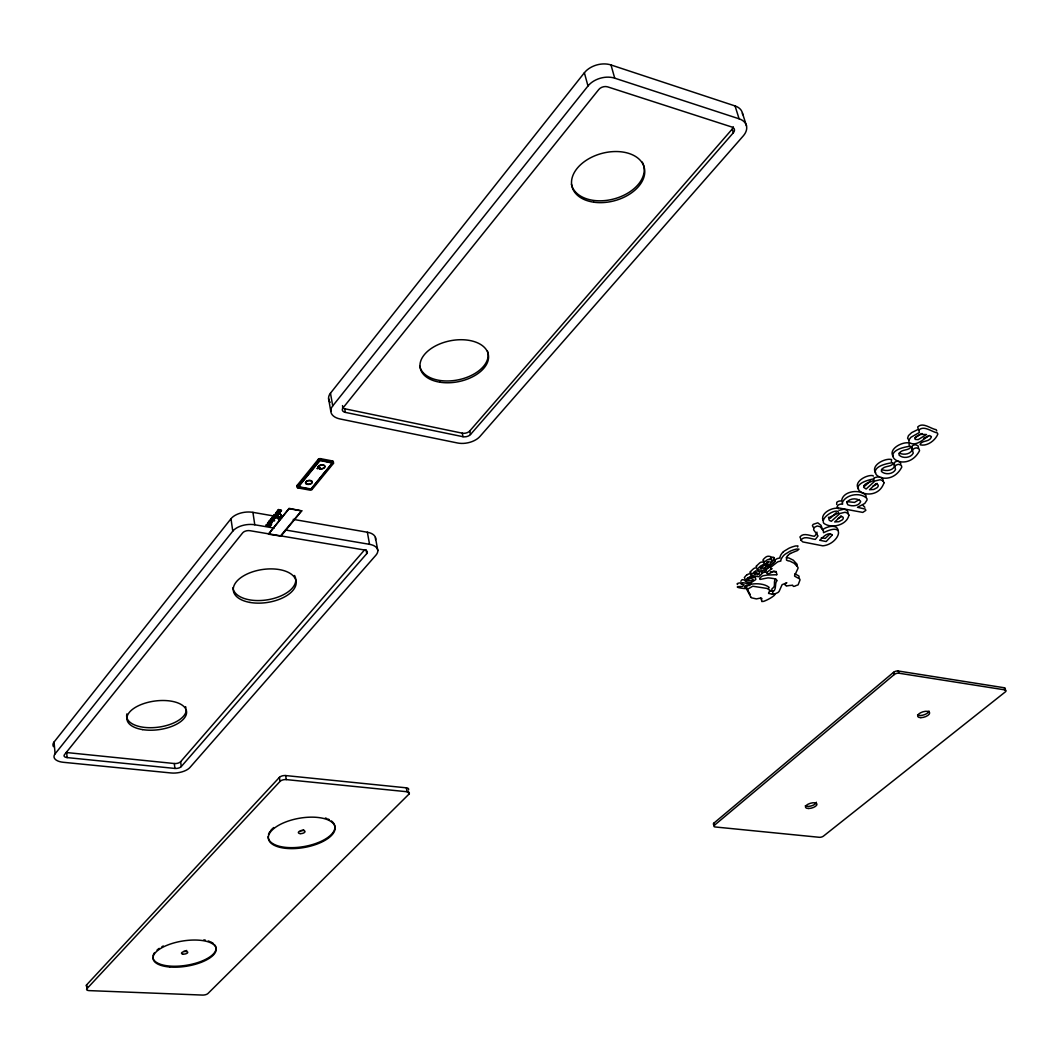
<?xml version="1.0" encoding="UTF-8"?>
<svg xmlns="http://www.w3.org/2000/svg" width="1059" height="1059" viewBox="0 0 1059 1059"><rect width="100%" height="100%" fill="white"/><g stroke="black" fill="none" stroke-linecap="round" stroke-linejoin="round"><path stroke-width="1.5" d="M281.323 516.395C282.369 515.27 279.113 513.496 279.986 514.144M847.928 513.681L847.941 512.066A11.067 5.692 -17.1 0 0 844.01 509.154L838.966 510.359M278.914 518.275L278.702 517.07M298.201 487.047L311.015 489.351L332.473 463.114L319.514 460.334L298.214 487.008L320.109 460.533M298.148 486.65L310.949 488.993L332.407 462.757L320.189 460.188M301.696 510.888L289.081 508.704L268.509 534.173L280.966 536.106L301.696 510.888L289.081 508.36L268.629 533.921M882.928 481.329L882.981 479.648A11.239 5.864 -17.8 0 0 880.903 477.252M281.164 516.263L281.27 514.899M274.003 515.362L276.134 516.633L277.021 514.926M279.51 512.768C279.444 511.881 277.365 513.946 280.397 512.199M864.832 507.274L863.204 505.593M277.842 513.827L279.497 512.887M279.391 518.698L280.026 517.123L279.576 518.129M269.224 521.703L269.846 522.391L270.773 521.081M270.575 519.665L270.879 518.897A1.377 0.755 -8.3 0 1 271.673 518.539L274.109 519.148M277.352 513.84L278.345 514.039L278.702 512.821M278.358 513.43L278.649 513.086M799.015 577.605L799.082 576.983A7.532 3.746 -16.2 0 0 798.738 575.884L794.846 573.793M281.284 515.521L280.291 514.131L281.045 514.78M268.973 521.452L270.469 520.843L269.489 521.584M269.714 521.465L270.495 521.015L269.185 521.28M274.003 516.713L274.387 517.586M274.149 516.62L272.467 517.096M278.901 518.38L278.702 519.426L278.689 518.447M301.616 510.65L280.503 535.92M762.573 572.773L762.374 573.184A7.532 3.786 -15.8 0 1 761.646 573.952L758.668 576.731L750.699 575.302L753.77 572.416M796.924 565.996L797.083 565.307A11.795 5.93 -16.2 0 0 797.07 564.248L793.297 560.198L788.955 558.014A11.265 5.666 -16.1 0 0 787.3 557.762L786.374 557.683M768.794 566.962L768.596 567.372A7.545 3.812 -15.9 0 1 767.868 568.14L764.863 570.947L756.894 569.49L759.978 566.591A5.441 2.74 -15.9 0 1 761.487 565.466A1.853 0.94 -15.9 0 1 762.52 565.202L762.864 565.162M765.551 570.046L766.544 568.789A6.632 3.336 -16 0 1 767.272 568.273L768.516 567.399A5.798 2.912 -16 0 1 768.887 567.121L769.668 566.605A11.556 5.851 -15.9 0 0 770.25 566.208L770.436 566.062M267.437 523.398L270.442 523.556M275.87 512.741L276.889 513.959M272.295 517.149L272.242 517.547A1.562 0.86 -8.3 0 0 272.467 518.076M277.762 514.939L278.451 515.839M767.881 563.944L767.762 564.195A7.545 3.812 -15.9 0 1 767.232 564.818M278.623 509.458L277.988 510.464A1.814 1.006 -8.4 0 0 277.458 511.007M270.667 524.046L270.535 524.801M275.287 517.454L274.85 514.833M275.141 516.792L275.618 514.197M276.703 512.185L277.498 512.424M318.878 466.873L320.374 467.787M271.236 519.307L271.475 520.035M269.979 520.141C281.059 520.287 268.629 522.524 270.905 519.069A1.377 0.755 -8.3 0 1 271.7 518.725L273.553 518.817M277.855 516.514L277.59 514.568M271.567 521.809L270.31 522.471L271.289 522.14M271.501 522.166L271.011 521.399L270.31 522.471M274.771 518.725L274.691 516.858L273.99 517.944L272.798 517.705M281.35 510.61L280.066 511.788L279.497 510.901M279.377 511.629L280.661 510.491L279.907 510.769M268.139 523.848L268.298 524.986L266.074 525.039L270.297 525.846L271.303 523.53M269.29 521.571L269.846 522.391M274.056 519.81L273.857 518.791M276.981 515.468L276.637 513.602M272.229 521.796L271.647 522.63A1.522 0.834 -8.3 0 1 270.72 522.947L268.761 522.431A1.562 0.86 -8.3 0 1 268.536 521.902L268.946 521.266M275.909 517.255L275.168 517.454M881.538 469.428C885.721 471.361 892.327 470.924 894.537 466.344L894.326 462.624A3.389 1.774 -18.3 0 1 897.688 461.181L900.256 462.174L900.759 463.921M894.776 466.715L895.358 465.761A3.389 1.774 -18.3 0 1 898.734 464.319L901.288 465.311L901.805 467.072C888.792 492.011 854.692 468.052 892.618 462.677L892.975 463.948C890.023 467.376 883.669 465.404 881.459 470.117L881.445 471.454C885.152 475.081 893.174 474.313 895.57 469.481L893.743 463.564M899.117 453.067C903.34 455.079 909.985 454.589 912.209 449.969L912.037 446.183A3.415 1.8 -18.6 0 1 915.439 444.727L917.994 445.733L918.497 447.533M912.501 450.3L913.096 449.334A3.415 1.8 -18.6 0 1 916.498 447.878L919.066 448.897L919.556 450.684C906.226 476.034 872.206 451.531 910.383 446.183L910.727 447.467C907.735 450.949 901.315 448.963 899.091 453.729L899.065 455.092C902.758 458.812 910.859 457.991 913.268 453.12L911.442 447.15M274.096 515.137L275.115 514.131M268.761 521.465L268.562 522.087A1.562 0.86 -8.3 0 0 268.787 522.616L269.012 522.749M279.007 512.98L279.894 512.397M318.031 467.231L318.878 466.437M268.907 524.92L269.966 523.953L270.773 524.417L270.138 525.29L268.907 524.92L269.621 524.112M891.36 461.565L891.585 459.527C885.165 457.792 870.273 465.351 875.687 472.883M909.072 445.098L909.324 443.019C902.798 441.259 887.852 448.91 893.214 456.575M53.493 746.661A15.038 7.082 -6.7 0 1 54.049 742.041L230.981 518.738A16.467 9.028 -7.9 0 1 252.916 512.357L281.932 517.401M330.183 402.341A17.288 10.219 -9.2 0 1 330.474 393.18L584.369 72.753A19.525 13.502 -15.4 0 1 610.99 64.956L735.039 105.94A18.797 12.483 -18.1 0 1 742.637 114.663M293.224 519.36L367.367 532.24L369.551 544.326A15.872 8.498 -9.9 0 1 375.945 555.154L189.932 767.484A14.495 6.725 -8.2 0 1 170.962 772.964L63.355 762.295A15.091 7.042 -6.8 0 1 55.108 753.836L232.768 531.168A16.534 8.988 -8 0 1 254.782 524.774L274.175 528.084M332.725 405.901L587.983 85.991A19.605 13.463 -15.4 0 1 614.71 78.167L739.103 118.807A18.877 12.43 -18.1 0 1 743.246 135.936L479.926 436.48A16.666 9.571 -11.5 0 1 457.554 442.993L340.045 418.967A17.354 10.18 -9.2 0 1 332.725 405.901L330.474 393.18M342.931 408.019L598.812 89.472A6.539 4.488 -15.4 0 1 607.694 86.878L731.954 127.054A6.288 4.143 -18.1 0 1 733.357 132.746L470.487 434.521A5.56 3.19 -11.5 0 1 463.008 436.705L345.353 412.388A5.785 3.389 -9.2 0 1 342.931 408.019L342.494 405.597M297.063 485.485L318.282 459.315A1.694 0.966 -8.9 0 1 320.546 458.666L332.473 460.956A1.681 0.953 -9.1 0 1 333.188 462.174L333.4 463.432L312.074 489.457A1.668 0.94 -8.8 0 1 309.85 490.105L298.003 487.934A1.681 0.94 -8.6 0 1 297.261 486.743L297.063 485.485A1.681 0.94 -8.6 0 0 297.05 486.333M297.261 486.743L318.494 460.572A1.694 0.966 -8.9 0 1 320.758 459.924L332.685 462.214A1.694 0.953 -9.1 0 1 333.4 463.432M277.048 513.893L277.034 515.786L277.087 513.708M270.641 525.621L271.62 523.874M315.926 483.248L317.965 480.773M319.99 478.284L324.054 473.333M279.391 518.486L278.954 519.188M859.365 499.504L854.534 502.403L846.829 501.635M66.082 752.472A5.017 2.356 -6.7 0 0 66.664 752.552L174.311 763.526A4.832 2.25 -8.1 0 0 180.639 761.686L364.746 549.687M342.52 407.781A5.772 3.402 -9.2 0 0 344.704 408.761L462.267 433.171A5.547 3.19 -11.4 0 0 469.733 431L732.206 129.079A6.288 4.143 -18.1 0 0 733.318 126.815M366.758 553.619A5.295 2.833 -9.9 0 0 364.6 550.018L249.99 530.705A5.507 2.992 -8 0 0 242.683 532.836L64.4 754.776A5.03 2.343 -6.8 0 0 67.141 757.595L174.907 768.437A4.832 2.237 -8.2 0 0 181.235 766.597L366.758 553.619L366.057 549.74M773.56 559.033L774.129 558.133A1.986 1.006 -16 0 0 774.089 557.802M770.131 563.931L769.536 565.069L770.409 565.638M279.616 517.322L279.775 517.229M408.337 791.669L408.814 794.276L207.935 993.527A4.09 1.575 -9.6 0 1 202.56 995.076L89.194 990.615A4.262 1.655 -8.5 0 1 86.917 988.709L86.573 984.923L279.417 777.359A4.699 2.158 -9.5 0 1 285.652 775.559L406.365 787.83A4.501 2.025 -11.1 0 1 408.35 790.08M86.917 988.709L280.013 781.41A4.699 2.144 -9.6 0 1 286.248 779.596L407.066 791.748A4.514 2.025 -11.1 0 1 408.814 794.276M318.362 466.556L318.177 468.025L319.54 468.422M276.055 512.702L277.974 512.238M274.255 514.926L276.214 514.383M770.237 562.686L770.992 561.892A14.019 7.109 -15.9 0 0 771.72 561.098L771.918 560.78A2.608 1.324 -16 0 0 772.024 560.304A1.866 0.94 -16 0 0 771.839 559.946L771.627 559.801M775.81 578.796C772.699 581.298 776.472 586.448 772.302 588.526A2.052 1.019 -15.9 0 0 771.892 589.188L771.865 590.472A2.489 1.231 -15.9 0 0 772.66 590.869M274.453 516.54C274.215 518.831 271.819 517.295 273.632 516.646M274.321 516.885L275.115 516.382A1.549 0.847 -8.4 0 1 275.87 516.779L275.975 517.176M275.565 517.917L275.327 518.103A1.522 0.834 -8.3 0 1 274.4 518.42L272.653 518.036M272.057 522.074L271.607 522.458A1.522 0.834 -8.3 0 1 270.694 522.775L269.264 522.669M274.029 519.638L273.354 520.273M830.335 533.63L825.239 538.435L821.347 537.668M279.099 513.536L279.708 512.238M277.458 515.296L277.18 516.117M274.877 515.005L276.187 514.29M273.977 516.54L273.5 517.679M741.829 583.059C741.088 582.49 735.277 583.257 737.58 584.568M757.992 573.925L757.145 574.719L759.528 573.872M764.201 568.114L763.354 568.908L764.611 569.146L765.869 567.492M836.306 512.675L830.388 518.182L828.376 517.242M870.352 481.024L865.137 485.882L864.038 485.525M773.335 563.216L773.904 562.686A16.176 8.207 -15.9 0 0 774.328 562.263L775.029 561.23A1.986 1.006 -16 0 0 774.989 560.899M278.742 512.993L279.523 514.039M278.676 512.132L279.258 512.913M278.411 509.776L281.456 510.544M276.942 515.309L277.365 516.448L276.452 516.302M713.912 823.108L893.531 672.346A3.442 1.562 -17.1 0 1 898.204 670.996L1004.25 687.754L1004.978 689.899A3.323 1.443 -18.1 0 1 1005.256 691.951L823.465 836.107A3.071 1.244 -15.7 0 1 819.309 837.298L715.182 826.973A3.177 1.324 -14.7 0 1 714.454 825.226L713.912 823.108A3.177 1.324 -14.6 0 0 714.335 824.802M714.454 825.226L894.22 674.57A3.442 1.562 -17.1 0 1 898.892 673.206L1004.978 689.899M928.915 435.646L923.514 438.386M764.73 567.637L765.578 567.439M758.522 573.448L759.356 573.25M267.49 523.239L268.324 523.146M271.263 519.479L273.407 519.572L271.448 519.863M276.439 512.146L275.883 513.324L277.379 514.012M272.653 516.911L274.016 516.395M773.719 560.846L776.062 559.271A20.889 10.643 -16 0 0 776.578 558.98L776.724 558.874A5.454 2.767 -16.1 0 0 777.134 558.609L780.006 557.974A8.869 4.488 -16.3 0 1 780.245 556.253A20.359 10.286 -16.4 0 1 782.707 552.388M797.612 546.973L797.97 545.954L795.666 545.954A17.473 8.829 -16.4 0 0 788.915 548.271L784.229 551.104A14.826 7.506 -16.4 0 0 782.773 552.401M280.635 511.55L281.429 510.359L278.808 509.604M278.133 513.867L277.762 514.793M279.391 511.365L280.661 510.491M841.19 516.845L837.907 518.579M922.098 433.502L915.982 436.705M273.831 519.823L273.037 520.379M279.232 511.113L277.723 511.391M276.995 512.543L277.961 511.894M873.979 477.821L879.076 476.603M748.528 585.084L746.145 586.765M749.229 584.674C754.802 583.085 764.254 583.35 769.072 587.335A6.566 3.27 -15.8 0 1 768.53 588.526M319.196 466.648L318.852 467.284L320.334 467.562M279.735 517.441L280.317 517.044M790.53 553.447L790.874 553.275A52.037 25.879 -16.5 0 1 797.321 550.614L798.989 549.158L796.58 549.052A17.487 8.816 -16.4 0 0 789.815 551.368L785.143 554.201A14.839 7.492 -16.4 0 0 783.686 555.498A20.373 10.272 -16.4 0 0 781.145 559.351A8.882 4.488 -16.3 0 0 780.854 561.018L778.034 561.707A5.454 2.767 -16.1 0 1 777.624 561.972L777.465 562.077A20.902 10.63 -16 0 1 776.962 562.369L770.714 567.359L770.528 568.392L772.09 568.709L771.124 569.292A11.57 5.838 -15.9 0 1 770.555 569.689L769.774 570.205A5.798 2.912 -16 0 0 769.403 570.483L768.159 571.37A6.632 3.323 -16 0 0 767.418 571.886C764.558 574.944 770.674 573.674 771.773 572.059A4.527 2.277 -15.9 0 0 772.236 571.741L773.917 570.986L775.572 571.939A13.741 6.87 -15.9 0 1 776.234 572.284L776.3 572.376A30.155 15.117 -15.6 0 1 776.869 574.772L776.882 574.759A22.107 11.146 -16.2 0 1 776.022 574.785L774.976 574.785A25.522 12.682 -15.8 0 0 774.116 574.812L767.232 575.077A22.16 11.027 -15.8 0 0 766.557 575.183L765.551 575.341A15.514 7.823 -15.9 0 1 764.598 575.474L763.963 575.567A3.799 1.906 -15.8 0 0 761.898 576.295L760.825 577.181A14.257 7.122 -15.9 0 0 760.058 577.923A2.952 1.483 -15.8 0 0 759.7 578.466L759.766 579.127A1.721 0.86 -15.8 0 0 760.296 579.392L767.921 577.883A22.57 11.212 -15.7 0 1 770.992 578.161L773.944 578.638A16.507 8.22 -15.8 0 1 777.134 580.517C774.261 582.966 777.028 589.108 773.057 591.703A2.052 1.019 -15.9 0 0 772.766 592.246L772.739 593.53A2.489 1.231 -15.9 0 0 773.533 593.927L774.473 593.94A1.853 0.913 -15.9 0 0 775.453 593.662L777.955 592.51A8.737 4.329 -15.9 0 0 779.133 591.346L782.098 584.687L786.837 582.768L785.963 583.324A2.833 1.403 -16.1 0 0 785.407 584.025L785.301 584.634A8.525 4.223 -16.2 0 0 785.341 584.859M750.99 577.724L750.301 577.817A9.544 4.805 -15.7 0 1 749.573 577.711L749.454 577.698M275.261 517.785L273.99 517.944M872.709 486.346L876.058 484.559A4.924 2.568 -17.8 0 0 877.051 483.314M771.243 564.659L771.058 564.738A1.919 0.966 -16 0 1 770.489 564.884L769.906 564.95A5.798 2.939 -16 0 1 767.947 564.659M276.134 516.633L276.823 516.421M278.941 511.298L278.279 511.471M269.82 524.192L270.575 524.165M271.475 519.32L272.957 519.267M278.504 513.165L276.876 513.178M276.69 515.389L274.744 515.045M280.317 511.523L279.364 511.523M276.042 516.474L276.756 515.958L274.718 515.932M317.184 468.422L317.952 468.29M317.223 468.647L318.124 468.555M270.972 521.134L271.422 520.922A1.549 0.847 -8.3 0 1 272.176 521.319L272.295 521.716M788.717 585.587L787.155 585.905A1.761 0.874 -16.1 0 1 786.36 585.773L786.162 585.68M278.583 510.967L279.748 510.239L278.438 511.14M273.341 517.216L274.612 517.427M765.075 572.191L765.683 572.098A22.146 11.04 -15.8 0 1 766.094 572.032M761.977 598.573L760.746 597.898M764.876 572.217L764.677 572.244A15.501 7.837 -15.9 0 1 763.711 572.389L763.089 572.482A3.799 1.906 -15.8 0 0 761.937 572.8M789.101 585.521L790.676 585.428A4.302 2.131 -16.2 0 0 791.073 585.389A13.238 6.592 -16.2 0 0 791.788 585.296A5.917 2.939 -16.2 0 0 792.556 585.15L793.098 586.064A10.233 5.07 -16.3 0 0 793.654 586.421L795.097 586.117A3.071 1.522 -16.2 0 0 795.362 585.826L798.102 584.886L799.982 580.041A7.532 3.746 -16.2 0 0 799.638 578.942L794.74 576.228A3.018 1.509 -16.3 0 1 794.594 575.712L797.983 568.379A11.808 5.917 -16.2 0 0 797.97 567.32L794.197 563.282L789.868 561.111A11.265 5.666 -16.1 0 0 788.2 560.86L786.519 560.118L786.493 557.484A9.2 4.646 -16.4 0 1 787.79 555.565M765.538 564.275L767.431 562.898L766.782 562.289A10.299 5.189 -16.1 0 1 767.1 561.972L769.112 561.376A10.762 5.454 -15.9 0 1 768.847 561.654L768.013 562.541A15.276 7.691 -16.1 0 0 767.444 563.176L767.298 563.375A2.965 1.496 -16 0 0 767.126 563.706A2.29 1.152 -16 0 0 767.087 563.97A2.131 1.072 -16 0 0 767.471 564.487L767.907 564.672M770.462 571.834L773.229 571.728A25.509 12.695 -15.8 0 1 774.089 571.714L775.135 571.701A22.093 11.159 -16.2 0 0 775.943 571.688L775.995 571.688A30.142 15.13 -15.6 0 0 775.943 571.344M772.342 594.139L772.924 594.112A12.787 6.288 -15.8 0 1 773.732 594.112L774.672 594.324A1.536 0.755 -15.9 0 1 774.778 594.668L774.155 595.489A23.06 11.45 -15.7 0 1 763.724 601.353L761.805 601.538L761.58 600.228M277.379 515.932L277.921 515.918M277.776 516.104L277.008 515.945M772.223 594.139L768.728 593.437M769.403 559.364L768.847 559.377A1.999 1.019 -16 0 0 768.132 559.523A2.727 1.377 -16 0 0 766.915 560.092L766.517 560.37A13.542 6.831 -16.1 0 0 765.789 560.979L765.154 561.574A16.123 8.128 -16.1 0 0 764.36 562.382L763.87 563.189A1.972 1.006 -15.9 0 0 763.936 563.613L764.002 563.706A2.436 1.231 -15.9 0 0 764.399 563.984L764.624 564.063A9.955 5.043 -16 0 0 765.538 564.275M273.659 518.261L274.374 518.248A1.522 0.834 -8.3 0 0 275.3 517.93M270.919 523.583L269.171 524.059M270.76 519.982L270.005 520.313M266.894 524.748L266.113 525.145L269.82 525.86M770.449 563.242L771.601 562.673A12.033 6.102 -15.9 0 0 771.945 562.355L771.481 561.654L773.48 560.211M769.509 591.054L772.051 591.054A12.774 6.301 -15.8 0 1 772.514 591.054M767.06 565.956L766.412 565.943A1.589 0.807 -15.9 0 0 765.538 566.128L765.366 566.009A1.509 0.768 -15.9 0 0 765.194 565.652L764.85 565.453M271.845 519.969L273.156 519.175M319.5 468.197L318.137 467.8M277.921 516.342L278.371 516.461M275.764 517.851L277.445 518.129M756.523 572.588L755.61 572.787A8.22 4.13 -15.8 0 0 755.054 573.263L754.087 574.177L755.504 574.428L756.881 572.667M762.745 566.764L761.752 567.028A8.247 4.157 -15.9 0 0 761.275 567.439L760.296 568.352L761.712 568.617L763.023 566.817M752.592 577.049L754.339 577.367A10.577 5.295 -15.6 0 1 755.279 577.592M285.493 530.003L369.551 544.326M275.036 515.203L276.147 515.389L275.975 513.747M274.307 515.892L275.419 516.077M274.585 517.255L273.341 517.03L273.553 518.01M274.122 516.435L274.056 518.089L273.103 517.93M275.009 515.018L276.121 515.217M740.823 581.272L742.174 579.63L745.999 580.319M750.924 572.403L749.825 572.204L752.896 569.318A5.427 2.727 -15.8 0 1 754.392 568.193A1.853 0.94 -15.8 0 1 755.424 567.928L755.755 567.902A5.335 2.687 -15.7 0 1 756.682 567.955M756.669 566.512L756.02 566.393L759.104 563.494A5.441 2.753 -15.9 0 1 760.6 562.355A1.853 0.94 -15.9 0 1 761.646 562.104L761.977 562.064A5.348 2.7 -15.8 0 1 763.83 562.342L764.055 562.395M273.315 518.394L272.441 517.904A1.562 0.86 -8.3 0 1 272.216 517.374M281.588 516.315L282.263 517.242M277.299 513.469L276.624 513.019M270.892 523.411L271.594 523.927M766.239 570.722L765.564 570.258M770.912 558.675L772.593 557.113A3.773 1.919 -16 0 1 774.195 557.762M277.299 514.277L277.974 513.906M755.477 577.671L755.742 579.577L751.347 582.476A2.992 1.496 -15.7 0 1 750.288 582.569L750.143 582.569A10.855 5.454 -15.7 0 1 748.951 582.437L745.258 581.325L746.635 578.929A13.357 6.685 -15.7 0 1 747.786 577.962M744.887 578.651L744.358 577.512L745.774 575.831A13.343 6.698 -15.7 0 1 746.913 574.865M276.73 515.614L276.955 516.421M770.74 556.703L770.952 556.849A1.866 0.94 -16 0 1 771.124 557.113L771.137 557.206A2.608 1.324 -16 0 1 771.018 557.683L770.82 558A14.005 7.122 -15.9 0 1 770.436 558.45M274.466 515.998L274.003 515.177M274.824 515.243L276.359 515.508L276.187 513.602M267.728 523.53L268.496 524.324M908.874 440.054L907.576 438.214L908.476 435.606L911.64 432.641L918.312 429.319L917.716 426.989C922.773 421.773 930.424 428.67 936.169 429.702L936.765 430.907M800.591 538.422L799.929 536.992C803.331 532.253 809.976 535.894 814.411 536.291L816.926 533.551L816.926 532.095M858.558 488.927C853.011 481.951 866.964 474.326 873.026 475.65L873.304 476.113M268.668 523.212L269.132 523.887M836.676 504.468L836.756 502.35A3.256 1.694 -17.2 0 1 840.449 500.947L841.627 501.066C842.342 491.058 859.842 488.583 865.931 495.36L866.05 496.896M277.577 511.471L277.418 510.835A1.814 1.006 -8.4 0 1 277.961 510.279L278.623 510.173M813.656 527.898L812.385 525.635L813.18 524.364L817.773 522.815L821.043 525.37L822.591 529.632C826.43 526.773 836.372 523.715 838.132 529.99M769.933 590.393L767.153 588.46L752.737 586.223L746.886 589.598L750.725 596.932M838.265 508.717L837.987 508.267C831.937 507.42 820.685 512.953 822.843 520.194M749.679 593.569L749.865 593.861A16.547 8.22 -15.8 0 0 750.275 594.417M749.256 592.868L748.461 591.452M748.157 590.856L747.363 589.294M761.381 599.248L761.408 599.328A14.098 6.963 -15.5 0 1 761.567 600.228M742.412 113.035L746.489 125.862M735.039 105.94L739.103 118.807M732.206 129.079L733.357 132.746M898.204 670.996L898.892 673.206M893.531 672.346L894.22 674.57M610.99 64.956L614.71 78.167M584.369 72.753L587.983 85.991M469.733 431L470.487 434.521M462.267 433.171L463.008 436.705M375.429 537.482L377.811 550.614M344.704 408.761L345.353 412.388M406.365 787.83L407.066 791.748M328.568 398.608L330.805 411.316M332.473 460.956L332.685 462.214M320.546 458.666L320.758 459.924M318.282 459.315L318.494 460.572M311.875 488.199L312.074 489.457M297.804 486.677L298.003 487.934M282.237 517.11L281.773 517.798M280.423 517.004L280.542 517.679M277.762 518.063L278.107 518.976M276.624 514.965L276.412 513.575L276.439 515.19M275.79 513.986L275.883 515.865M275.697 516.09L275.234 514.674M274.691 515.362L274.744 517.11M274.506 515.574L274.585 517.467M274.321 515.812L274.48 517.599M273.765 516.474L274.016 518.089M273.447 517.057L273.791 518.05M273.209 517.163L273.328 517.97M252.916 512.357L254.782 524.774M285.652 775.559L286.248 779.596M279.417 777.359L280.013 781.41M230.981 518.738L232.768 531.168M180.639 761.686L181.235 766.597M174.311 763.526L174.907 768.437M66.664 752.552L67.141 757.595M54.049 742.041L55.108 753.836M87.473 986.644A4.262 1.668 -8.5 0 1 86.573 984.923M186.715 950.452A3.19 1.284 -9.2 0 1 183.763 951.3M303.734 829.779A3.376 1.483 -10 0 1 300.557 830.693M331.441 820.99A33.809 14.839 -10 0 1 308.95 845.519A33.809 14.839 -10 0 1 268.179 836.372M268.509 834.439A33.809 14.839 -10 0 1 270.005 831.461M270.76 830.468A33.809 14.839 -10 0 1 273.752 827.529M325.351 818.011A33.809 14.839 -10 0 1 326.781 818.514M328.118 819.057A33.809 14.839 -10 0 1 329.336 819.653M214.831 944.985A31.916 12.761 -9.2 0 1 189.693 964.683A31.916 12.761 -9.2 0 1 152.973 957.614M153.025 955.973A31.916 12.761 -9.2 0 1 154.614 952.571M157.076 950.002A31.916 12.761 -9.2 0 1 159.274 948.348M161.868 946.746A31.916 12.761 -9.2 0 1 163.311 945.978M203.857 939.849A31.916 12.761 -9.2 0 1 205.393 940.167M208.213 940.935A31.916 12.761 -9.2 0 1 209.47 941.398M210.635 941.888A31.916 12.761 -9.2 0 1 211.694 942.431M212.647 943.013A31.916 12.761 -9.2 0 1 213.494 943.635M367.367 532.24A15.819 8.538 -9.8 0 1 375.548 539.706M186.265 709.318A30.023 14.469 -7.6 0 1 154.892 727.546A30.023 14.469 -7.6 0 1 126.921 713.872M185.563 706.684A30.023 14.469 -7.6 0 1 185.921 707.544M295.382 577.446A31.691 16.666 -8.5 0 1 267.702 599.778A31.691 16.666 -8.5 0 1 232.954 587.719M294.508 575.474A31.691 16.666 -8.5 0 1 294.998 576.44M487.484 351.072A34.709 20.862 -11.2 0 1 459.328 379.612A34.709 20.862 -11.2 0 1 419.841 366.202M642.31 162.12A37.317 24.503 -15 0 1 616.192 198.285A37.317 24.503 -15 0 1 571.41 184.187M773.454 560.251A3.786 1.906 -16 0 1 775.095 560.86M773.269 563.216A7.559 3.826 -16 0 1 771.349 564.712M769.403 559.364A7.214 3.64 -15.9 0 1 771.429 559.734M748.038 577.817A3.27 1.641 -15.7 0 1 750.235 576.93M750.288 576.877A7.823 3.918 -15.6 0 1 752.565 577.076M770.025 590.379A6.566 3.256 -15.8 0 1 769.403 591.597L769.271 591.809A8.379 4.143 -16 0 0 768.887 592.418L768.847 592.497A4.686 2.317 -15.9 0 0 768.569 593.411M760.547 598.176A4.911 2.422 -15.7 0 1 761.302 599.262M760.388 598.203A4.62 2.277 -15.7 0 0 758.151 598.56L757.688 598.639A9.703 4.818 -15.7 0 1 756.364 598.904L751.427 597.792A16.56 8.207 -15.8 0 1 750.725 596.932M787.83 555.565A9.769 4.924 -16.4 0 1 790.491 553.42M786.188 585.667A5.282 2.621 -16.2 0 1 785.196 584.912M753.809 572.429A5.427 2.727 -15.8 0 1 755.266 571.291M755.319 571.317A1.853 0.927 -15.8 0 1 756.298 571.026L756.642 571A5.335 2.687 -15.7 0 1 758.482 571.264L758.972 571.476A1.509 0.755 -15.8 0 1 759.131 571.834L759.316 571.953A1.589 0.794 -15.8 0 1 760.19 571.767L760.825 571.781A3.72 1.866 -15.8 0 1 762.877 572.667M747.164 574.733A3.27 1.641 -15.7 0 1 749.362 573.832A7.823 3.932 -15.6 0 1 751.294 573.912M764.082 561.058A9.941 5.043 -16 0 1 763.738 560.966L763.513 560.873A2.436 1.231 -15.9 0 1 763.115 560.608L763.049 560.515A1.972 1.006 -15.9 0 1 762.983 560.092L763.486 559.271A16.11 8.141 -16.1 0 1 764.28 558.464L764.902 557.881A13.529 6.844 -16.1 0 1 765.485 557.378L766.028 556.981A2.714 1.377 -16 0 1 767.245 556.412A1.999 1.019 -16 0 1 767.96 556.279L768.516 556.253A7.201 3.654 -15.9 0 1 770.542 556.624M762.877 565.149A5.348 2.7 -15.8 0 1 764.717 565.44M767.007 566.036A3.733 1.88 -15.9 0 1 769.099 566.843M816.37 802.259A5.944 2.475 -15.7 0 1 811.684 805.793A5.944 2.475 -15.7 0 1 805.303 805.727M928.968 711.013A6.248 2.727 -17.2 0 1 924.136 714.785A6.248 2.727 -17.2 0 1 917.571 714.878M1004.25 687.754A3.323 1.443 -18.1 0 1 1004.528 689.806M848.921 515.177C846.909 525.092 831.633 529.09 823.796 523.318C819.706 517.163 838.437 506.917 838.622 512.94L829.912 517.11L828.787 518.831L829.329 520.353L831.341 521.293L839.933 513.483L844.976 512.278A11.067 5.679 -17.1 0 1 848.908 515.177M842.382 502.297L842.607 504.19L841.415 504.071A3.256 1.681 -17.2 0 0 837.722 505.487L837.073 507.009L838.794 507.976L862.807 512.41L865.825 510.385L865.296 509.088L857.486 507.301L864.766 503.462L867.043 500.02L866.924 498.485C860.53 492.011 846.657 494.129 842.382 502.297M846.79 502.443L847.809 504.772C851.899 506.52 858.571 506.361 860.623 501.781L860.438 500.986C856.771 497.717 849.609 498.233 846.79 502.443M800.856 540.103L802.841 541.943L822.764 545.822C839.191 544.405 847.571 520.525 823.531 532.73L823.346 530.758L820.196 526.747L817.244 525.966L814.119 527.488L813.603 529.765L818.025 535.973L815.337 539.402C810.916 539.005 804.258 535.364 800.856 540.103M884 482.785C875.978 506.546 836.372 486.306 874.046 478.8L873.675 480.402C870.538 482.547 864.065 482.52 863.641 487.286L866.13 489.02L874.986 480.971L880.095 479.74A11.252 5.851 -17.8 0 1 884 482.785M747.985 580.12L748.263 580.372A8.644 4.342 -15.7 0 0 749.017 580.557L750.434 580.809A11.927 5.997 -15.8 0 0 750.963 580.875L752.221 580.584A10.272 5.163 -15.6 0 0 752.803 580.067A11.715 5.891 -15.6 0 0 753.161 579.723L753.068 579.088A9.743 4.871 -15.6 0 0 752.472 578.955L751.096 578.704A12.258 6.129 -15.6 0 0 750.566 578.624L750.474 578.611A1.959 0.98 -15.6 0 0 749.891 578.598L749.295 578.823A7.36 3.68 -15.7 0 0 748.673 579.352L748.594 579.419A11.874 5.944 -15.8 0 0 748.236 579.776L747.998 580.08M918.788 430.166L919.397 432.496L910.859 437.327L908.807 440.147L909.032 442.424C916.207 447.269 923.554 438.73 929.524 435.501L931.364 436.599L931.192 437.46C929.047 442.252 922.111 440.134 920.072 444.303L920.337 444.873C927.406 446.408 935.335 440.412 937.85 434.071L937.255 432.866C931.51 431.847 923.858 424.95 918.788 430.166M832.149 535.113L826.179 541.533L819.679 540.249C822.856 537.615 827.264 531.684 831.95 534.557L832.149 535.113M915.042 437.857L915.161 439.392L918.166 439.631L926.506 434.521L920.245 434.362L915.042 437.857M278.239 510.742L279.775 510.412L278.239 510.742M741.287 583.999L744.133 584.793L742.346 586.474C725.905 586.421 756.139 591.001 744.424 586.845L746.211 585.164L749.335 585.548L750.884 584.118L743.034 582.715L741.287 583.999M840.952 516.143L834.704 521.941L838.874 521.69L842.157 519.956A4.845 2.489 -17.1 0 0 842.461 516.766L840.952 516.143M875.952 483.738L869.505 489.721L873.715 489.483L877.077 487.696A4.924 2.555 -17.8 0 0 877.448 484.387L875.952 483.738M300.174 833.618A3.376 1.483 -10 0 0 305.018 831.514A3.376 1.483 -10 0 0 299.856 831.063A3.376 1.483 -10 0 0 300.174 833.618M182.598 954.053A3.19 1.271 -9.2 0 0 187.721 952.584A3.19 1.271 -9.2 0 0 183.511 951.737A3.19 1.271 -9.2 0 0 182.598 954.053M169.625 966.999A31.916 12.748 -9.2 0 0 216.168 948.943A31.916 12.748 -9.2 0 0 168.024 944.893A31.916 12.748 -9.2 0 0 169.625 966.999M285.692 848.325A33.809 14.826 -10 0 0 335.107 827.834A33.809 14.826 -10 0 0 284.355 822.525A33.809 14.826 -10 0 0 285.692 848.325M142.661 729.625A30.049 14.442 -7.6 0 0 186.583 711.82A30.049 14.442 -7.6 0 0 141.019 704.606A30.049 14.442 -7.6 0 0 142.661 729.625M249.924 602.425A31.704 16.653 -8.5 0 0 296.163 582.079A31.704 16.653 -8.5 0 0 248.097 573.554A31.704 16.653 -8.5 0 0 249.924 602.425M593.662 202.176A37.343 24.489 -15 0 0 644.521 168.805A37.343 24.489 -15 0 0 586.236 160.319A37.343 24.489 -15 0 0 593.662 202.176M440.001 382.22A34.722 20.849 -11.2 0 0 488.411 354.977A34.722 20.849 -11.2 0 0 434.389 346.531A34.722 20.849 -11.2 0 0 440.001 382.22M319.937 468.846A3.376 1.906 -9 0 0 324.901 466.582A3.376 1.906 -9 0 0 319.818 465.51A3.376 1.906 -9 0 0 319.937 468.846M307.375 484.36A3.349 1.88 -8.8 0 0 312.22 482.057A3.349 1.88 -8.8 0 0 307.084 481.104A3.349 1.88 -8.8 0 0 307.375 484.36M307.348 484.175A3.349 1.88 -8.8 0 0 312.18 481.885A3.349 1.88 -8.8 0 0 307.044 480.932A3.349 1.88 -8.8 0 0 307.348 484.175M319.911 468.66A3.376 1.906 -9 0 0 324.875 466.397A3.376 1.906 -9 0 0 319.778 465.338A3.376 1.906 -9 0 0 319.911 468.66M808.732 808.494A5.944 2.475 -15.7 0 0 816.952 804.099A5.944 2.475 -15.7 0 0 807.938 804.258A5.944 2.475 -15.7 0 0 808.732 808.494M920.827 717.645A6.248 2.727 -17.2 0 0 929.656 712.866A6.248 2.727 -17.2 0 0 920.43 712.839A6.248 2.727 -17.2 0 0 920.827 717.645"/></g></svg>
